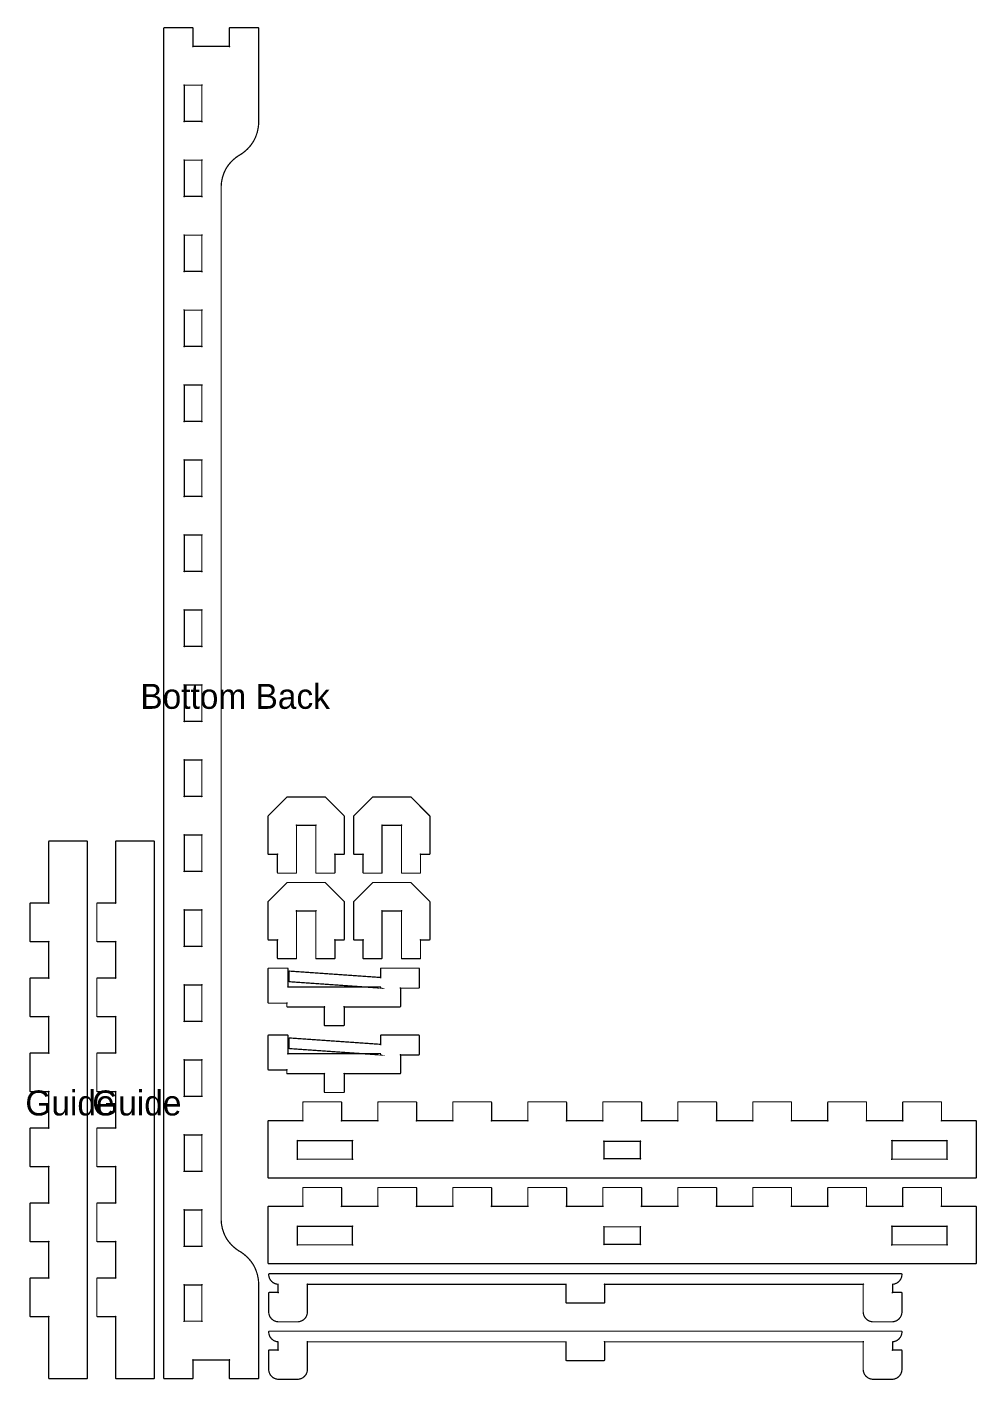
# Model space of a CAD drawing. Extents: x 10 to 778, y 10 to 238.
# Drawn here: x 626.5 to 778.5, y 21.5 to 238 of the extents above; entities that cross this region are included whole.
import ezdxf

# ---------------------------------------------------------------- set-up
doc = ezdxf.new("R2010")
doc.units = 0
doc.layers.get('0').update_dxf_attribs({"linetype": 'CONTINUOUS'})

msp = doc.modelspace()

# ---------------------------------------------------------------- linework, layer by layer
at = {"color": 0, "const_width": 0.2}
for points in [[(648.444, 21.7), (652.946, 21.7), (652.96, 21.7), (653.016, 21.7303), (653.045, 21.784), (653.045, 21.8006), (653.045, 24.6999), (653.045, 24.711), (653.03, 24.7427), (653.006, 24.7385), (653.002, 24.7151), (653.034, 24.6999), (653.045, 24.6999), (658.844, 24.6999), (658.855, 24.6999), (658.887, 24.7151), (658.883, 24.7385), (658.858, 24.7427), (658.844, 24.711), (658.844, 24.6999), (658.844, 21.8006), (658.844, 21.784), (658.872, 21.7303), (658.925, 21.7), (658.947, 21.7), (663.444, 21.7), (663.462, 21.7), (663.515, 21.7303), (663.543, 21.784), (663.543, 21.8006), (663.543, 24.8006), (663.543, 36.8004), (663.543, 37.0004), (663.49, 37.5984), (663.335, 38.3798), (663.081, 39.1336), (662.827, 39.678), (662.728, 39.8501), (662.626, 40.0237), (662.284, 40.5158), (661.758, 41.1138), (661.158, 41.6387), (660.668, 41.9834), (660.495, 42.0825), (660.326, 42.1792), (659.853, 42.5125), (659.271, 43.0209), (658.763, 43.5998), (658.428, 44.0754), (658.333, 44.2419), (658.237, 44.4101), (657.994, 44.9365), (657.744, 45.6653), (657.595, 46.422), (657.546, 47.0006), (657.546, 47.1921), (657.546, 212.408), (657.546, 212.601), (657.595, 213.18), (657.744, 213.935), (657.994, 214.665), (658.237, 215.192), (658.333, 215.358), (658.432, 215.526), (658.763, 216.002), (659.271, 216.581), (659.853, 217.088), (660.326, 217.422), (660.495, 217.516), (660.668, 217.617), (661.158, 217.962), (661.758, 218.487), (662.284, 219.086), (662.626, 219.578), (662.728, 219.75), (662.827, 219.924), (663.081, 220.468), (663.335, 221.222), (663.49, 222.003), (663.543, 222.601), (663.543, 222.8), (663.543, 234.8), (663.543, 237.8), (663.543, 237.818), (663.515, 237.871), (663.462, 237.9), (663.444, 237.9), (658.947, 237.9), (658.925, 237.9), (658.872, 237.871), (658.844, 237.818), (658.844, 237.8), (658.844, 234.9), (658.844, 234.891), (658.858, 234.859), (658.883, 234.863), (658.887, 234.887), (658.855, 234.9), (658.844, 234.9), (653.045, 234.9), (653.034, 234.9), (653.002, 234.887), (653.006, 234.863), (653.03, 234.859), (653.045, 234.891), (653.045, 234.9), (653.045, 237.8), (653.045, 237.818), (653.016, 237.871), (652.96, 237.9), (652.946, 237.9), (648.444, 237.9), (648.427, 237.9), (648.374, 237.871), (648.346, 237.818), (648.346, 237.8), (648.346, 234.8), (648.346, 24.8006), (648.346, 21.8006), (648.346, 21.784), (648.374, 21.7303), (648.427, 21.7), (648.444, 21.7)], [(666.644, 102.6), (669.495, 102.6), (669.512, 102.6), (669.565, 102.629), (669.593, 102.683), (669.593, 102.7), (669.593, 110.25), (669.593, 110.261), (669.579, 110.293), (669.558, 110.289), (669.551, 110.265), (669.583, 110.25), (669.593, 110.25), (672.694, 110.25), (672.705, 110.25), (672.737, 110.265), (672.733, 110.289), (672.708, 110.293), (672.694, 110.261), (672.694, 110.25), (672.694, 102.7), (672.694, 102.683), (672.723, 102.629), (672.775, 102.6), (672.793, 102.6), (675.644, 102.6), (675.661, 102.6), (675.714, 102.629), (675.746, 102.683), (675.746, 102.7), (675.746, 105.6), (675.746, 105.611), (675.728, 105.643), (675.707, 105.638), (675.704, 105.616), (675.732, 105.6), (675.746, 105.6), (677.143, 105.6), (677.16, 105.6), (677.213, 105.629), (677.245, 105.683), (677.245, 105.7), (677.245, 111.7), (677.245, 111.718), (677.22, 111.766), (677.213, 111.77), (674.215, 114.771), (674.208, 114.777), (674.158, 114.8), (674.144, 114.8), (668.143, 114.8), (668.126, 114.8), (668.08, 114.777), (668.073, 114.771), (665.074, 111.77), (665.067, 111.766), (665.043, 111.716), (665.043, 111.7), (665.043, 105.7), (665.043, 105.683), (665.074, 105.629), (665.127, 105.6), (665.145, 105.6), (666.545, 105.6), (666.556, 105.6), (666.588, 105.616), (666.581, 105.638), (666.559, 105.643), (666.545, 105.611), (666.545, 105.6), (666.545, 102.7), (666.545, 102.683), (666.574, 102.629), (666.627, 102.6), (666.644, 102.6)], [(680.346, 102.6), (683.193, 102.6), (683.211, 102.6), (683.264, 102.629), (683.295, 102.683), (683.295, 102.7), (683.295, 110.25), (683.295, 110.261), (683.281, 110.293), (683.256, 110.289), (683.253, 110.265), (683.285, 110.25), (683.295, 110.25), (686.393, 110.25), (686.403, 110.25), (686.435, 110.265), (686.431, 110.289), (686.407, 110.293), (686.393, 110.261), (686.393, 110.25), (686.393, 102.7), (686.393, 102.683), (686.424, 102.629), (686.477, 102.6), (686.495, 102.6), (689.345, 102.6), (689.36, 102.6), (689.416, 102.629), (689.444, 102.683), (689.444, 102.7), (689.444, 105.6), (689.444, 105.611), (689.43, 105.643), (689.405, 105.638), (689.402, 105.616), (689.434, 105.6), (689.444, 105.6), (690.845, 105.6), (690.862, 105.6), (690.915, 105.629), (690.943, 105.683), (690.943, 105.7), (690.943, 111.7), (690.943, 111.718), (690.919, 111.766), (690.915, 111.77), (687.917, 114.771), (687.91, 114.777), (687.86, 114.8), (687.846, 114.8), (681.845, 114.8), (681.824, 114.8), (681.778, 114.777), (681.775, 114.771), (678.773, 111.77), (678.769, 111.766), (678.744, 111.716), (678.744, 111.7), (678.744, 105.7), (678.744, 105.683), (678.773, 105.629), (678.826, 105.6), (678.843, 105.6), (680.244, 105.6), (680.254, 105.6), (680.286, 105.616), (680.283, 105.638), (680.258, 105.643), (680.244, 105.611), (680.244, 105.6), (680.244, 102.7), (680.244, 102.683), (680.275, 102.629), (680.325, 102.6), (680.346, 102.6)], [(630.043, 21.7), (636.044, 21.7), (636.062, 21.7), (636.115, 21.7303), (636.143, 21.784), (636.143, 21.8006), (636.143, 24.8006), (636.143, 104.65), (636.143, 107.649), (636.143, 107.667), (636.115, 107.721), (636.062, 107.75), (636.044, 107.75), (630.043, 107.75), (630.026, 107.75), (629.973, 107.721), (629.945, 107.667), (629.945, 107.649), (629.945, 104.65), (629.945, 97.8256), (629.945, 97.8158), (629.959, 97.7844), (629.98, 97.7882), (629.987, 97.8119), (629.955, 97.8256), (629.945, 97.8256), (627.045, 97.8256), (627.027, 97.8256), (626.974, 97.7967), (626.943, 97.7427), (626.943, 97.7251), (626.943, 91.725), (626.943, 91.7085), (626.974, 91.6548), (627.027, 91.6245), (627.045, 91.6245), (629.945, 91.6245), (629.955, 91.6245), (629.987, 91.6397), (629.98, 91.663), (629.959, 91.6672), (629.945, 91.6354), (629.945, 91.6245), (629.945, 85.8241), (629.945, 85.8146), (629.959, 85.7829), (629.98, 85.7871), (629.987, 85.8104), (629.955, 85.8241), (629.945, 85.8241), (627.045, 85.8241), (627.027, 85.8241), (626.974, 85.7952), (626.943, 85.743), (626.943, 85.725), (626.943, 79.725), (626.943, 79.7084), (626.974, 79.6548), (627.027, 79.6244), (627.045, 79.6244), (629.945, 79.6244), (629.955, 79.6244), (629.987, 79.6396), (629.98, 79.6629), (629.959, 79.6671), (629.945, 79.6354), (629.945, 79.6244), (629.945, 73.8258), (629.945, 73.8159), (629.959, 73.7842), (629.98, 73.7884), (629.987, 73.8117), (629.955, 73.8258), (629.945, 73.8258), (627.045, 73.8258), (627.027, 73.8258), (626.974, 73.7969), (626.943, 73.7429), (626.943, 73.7249), (626.943, 67.7252), (626.943, 67.7086), (626.974, 67.6547), (627.027, 67.6243), (627.045, 67.6243), (629.945, 67.6243), (629.955, 67.6243), (629.987, 67.6395), (629.98, 67.6631), (629.959, 67.6674), (629.945, 67.6356), (629.945, 67.6243), (629.945, 61.8257), (629.945, 61.8162), (629.959, 61.7844), (629.98, 61.7883), (629.987, 61.812), (629.955, 61.8257), (629.945, 61.8257), (627.045, 61.8257), (627.027, 61.8257), (626.974, 61.7968), (626.943, 61.7432), (626.943, 61.7252), (626.943, 55.7251), (626.943, 55.7086), (626.974, 55.6549), (627.027, 55.6246), (627.045, 55.6246), (629.945, 55.6246), (629.955, 55.6246), (629.987, 55.6398), (629.98, 55.663), (629.959, 55.6673), (629.945, 55.6355), (629.945, 55.6246), (629.945, 49.8242), (629.945, 49.8147), (629.959, 49.7829), (629.98, 49.7872), (629.987, 49.8105), (629.955, 49.8242), (629.945, 49.8242), (627.045, 49.8242), (627.027, 49.8242), (626.974, 49.7953), (626.943, 49.7431), (626.943, 49.7251), (626.943, 43.725), (626.943, 43.7085), (626.974, 43.6548), (627.027, 43.6245), (627.045, 43.6245), (629.945, 43.6245), (629.955, 43.6245), (629.987, 43.6397), (629.98, 43.6633), (629.959, 43.6672), (629.945, 43.6354), (629.945, 43.6245), (629.945, 37.8245), (629.945, 37.8146), (629.959, 37.7832), (629.98, 37.7871), (629.987, 37.8107), (629.955, 37.8245), (629.945, 37.8245), (627.045, 37.8245), (627.027, 37.8245), (626.974, 37.7956), (626.943, 37.743), (626.943, 37.7254), (626.943, 31.7252), (626.943, 31.7087), (626.974, 31.6549), (627.027, 31.6246), (627.045, 31.6246), (629.945, 31.6246), (629.955, 31.6246), (629.987, 31.6398), (629.98, 31.6632), (629.959, 31.6673), (629.945, 31.6356), (629.945, 31.6246), (629.945, 24.8006), (629.945, 21.8006), (629.945, 21.784), (629.973, 21.7303), (630.026, 21.7), (630.043, 21.7)], [(640.743, 21.7), (646.744, 21.7), (646.762, 21.7), (646.815, 21.7303), (646.843, 21.784), (646.843, 21.8006), (646.843, 24.8006), (646.843, 104.65), (646.843, 107.649), (646.843, 107.667), (646.815, 107.721), (646.762, 107.75), (646.744, 107.75), (640.743, 107.75), (640.726, 107.75), (640.673, 107.721), (640.644, 107.667), (640.644, 107.649), (640.644, 104.65), (640.644, 97.8256), (640.644, 97.8158), (640.659, 97.7844), (640.683, 97.7882), (640.687, 97.8119), (640.655, 97.8256), (640.644, 97.8256), (637.745, 97.8256), (637.727, 97.8256), (637.674, 97.7967), (637.646, 97.7427), (637.646, 97.7251), (637.646, 91.725), (637.646, 91.7085), (637.674, 91.6548), (637.727, 91.6245), (637.745, 91.6245), (640.644, 91.6245), (640.655, 91.6245), (640.687, 91.6397), (640.683, 91.663), (640.659, 91.6672), (640.644, 91.6354), (640.644, 91.6245), (640.644, 85.8241), (640.644, 85.8146), (640.659, 85.7829), (640.683, 85.7871), (640.687, 85.8104), (640.655, 85.8241), (640.644, 85.8241), (637.745, 85.8241), (637.727, 85.8241), (637.674, 85.7952), (637.646, 85.743), (637.646, 85.725), (637.646, 79.725), (637.646, 79.7084), (637.674, 79.6548), (637.727, 79.6244), (637.745, 79.6244), (640.644, 79.6244), (640.655, 79.6244), (640.687, 79.6396), (640.683, 79.6629), (640.659, 79.6671), (640.644, 79.6354), (640.644, 79.6244), (640.644, 73.8258), (640.644, 73.8159), (640.659, 73.7842), (640.683, 73.7884), (640.687, 73.8117), (640.655, 73.8258), (640.644, 73.8258), (637.745, 73.8258), (637.727, 73.8258), (637.674, 73.7969), (637.646, 73.7429), (637.646, 73.7249), (637.646, 67.7252), (637.646, 67.7086), (637.674, 67.6547), (637.727, 67.6243), (637.745, 67.6243), (640.644, 67.6243), (640.655, 67.6243), (640.687, 67.6395), (640.683, 67.6631), (640.659, 67.6674), (640.644, 67.6356), (640.644, 67.6243), (640.644, 61.8257), (640.644, 61.8162), (640.659, 61.7844), (640.683, 61.7883), (640.687, 61.812), (640.655, 61.8257), (640.644, 61.8257), (637.745, 61.8257), (637.727, 61.8257), (637.674, 61.7968), (637.646, 61.7432), (637.646, 61.7252), (637.646, 55.7251), (637.646, 55.7086), (637.674, 55.6549), (637.727, 55.6246), (637.745, 55.6246), (640.644, 55.6246), (640.655, 55.6246), (640.687, 55.6398), (640.683, 55.663), (640.659, 55.6673), (640.644, 55.6355), (640.644, 55.6246), (640.644, 49.8242), (640.644, 49.8147), (640.659, 49.7829), (640.683, 49.7872), (640.687, 49.8105), (640.655, 49.8242), (640.644, 49.8242), (637.745, 49.8242), (637.727, 49.8242), (637.674, 49.7953), (637.646, 49.7431), (637.646, 49.7251), (637.646, 43.725), (637.646, 43.7085), (637.674, 43.6548), (637.727, 43.6245), (637.745, 43.6245), (640.644, 43.6245), (640.655, 43.6245), (640.687, 43.6397), (640.683, 43.6633), (640.659, 43.6672), (640.644, 43.6354), (640.644, 43.6245), (640.644, 37.8245), (640.644, 37.8146), (640.659, 37.7832), (640.683, 37.7871), (640.687, 37.8107), (640.655, 37.8245), (640.644, 37.8245), (637.745, 37.8245), (637.727, 37.8245), (637.674, 37.7956), (637.646, 37.743), (637.646, 37.7254), (637.646, 31.7252), (637.646, 31.7087), (637.674, 31.6549), (637.727, 31.6246), (637.745, 31.6246), (640.644, 31.6246), (640.655, 31.6246), (640.687, 31.6398), (640.683, 31.6632), (640.659, 31.6673), (640.644, 31.6356), (640.644, 31.6246), (640.644, 24.8006), (640.644, 21.8006), (640.644, 21.784), (640.673, 21.7303), (640.726, 21.7), (640.743, 21.7)], [(666.644, 88.9), (669.495, 88.9), (669.512, 88.9), (669.565, 88.9303), (669.593, 88.9825), (669.593, 88.9991), (669.593, 96.5496), (669.593, 96.5606), (669.579, 96.5923), (669.558, 96.5881), (669.551, 96.5648), (669.583, 96.5496), (669.593, 96.5496), (672.694, 96.5496), (672.705, 96.5496), (672.737, 96.5648), (672.733, 96.5881), (672.708, 96.5923), (672.694, 96.5606), (672.694, 96.5496), (672.694, 88.9991), (672.694, 88.9825), (672.723, 88.9303), (672.775, 88.9), (672.793, 88.9), (675.644, 88.9), (675.661, 88.9), (675.714, 88.9303), (675.746, 88.9825), (675.746, 88.9991), (675.746, 91.9), (675.746, 91.911), (675.728, 91.9427), (675.707, 91.9371), (675.704, 91.9152), (675.732, 91.9), (675.746, 91.9), (677.143, 91.9), (677.16, 91.9), (677.213, 91.9304), (677.245, 91.9826), (677.245, 91.9992), (677.245, 98.0006), (677.245, 98.0186), (677.22, 98.0666), (677.213, 98.0708), (674.215, 101.071), (674.208, 101.076), (674.158, 101.1), (674.144, 101.1), (668.143, 101.1), (668.126, 101.1), (668.08, 101.076), (668.073, 101.071), (665.074, 98.0708), (665.067, 98.0666), (665.043, 98.0172), (665.043, 98.0006), (665.043, 91.9992), (665.043, 91.9826), (665.074, 91.9304), (665.127, 91.9), (665.145, 91.9), (666.545, 91.9), (666.556, 91.9), (666.588, 91.9152), (666.581, 91.9371), (666.559, 91.9427), (666.545, 91.911), (666.545, 91.9), (666.545, 88.9991), (666.545, 88.9825), (666.574, 88.9303), (666.627, 88.9), (666.644, 88.9)], [(680.346, 88.9), (683.193, 88.9), (683.211, 88.9), (683.264, 88.9303), (683.295, 88.9825), (683.295, 88.9991), (683.295, 96.5496), (683.295, 96.5606), (683.281, 96.5923), (683.256, 96.5881), (683.253, 96.5648), (683.285, 96.5496), (683.295, 96.5496), (686.393, 96.5496), (686.403, 96.5496), (686.435, 96.5648), (686.431, 96.5881), (686.407, 96.5923), (686.393, 96.5606), (686.393, 96.5496), (686.393, 88.9991), (686.393, 88.9825), (686.424, 88.9303), (686.477, 88.9), (686.495, 88.9), (689.345, 88.9), (689.36, 88.9), (689.416, 88.9303), (689.444, 88.9825), (689.444, 88.9991), (689.444, 91.9), (689.444, 91.911), (689.43, 91.9427), (689.405, 91.9371), (689.402, 91.9152), (689.434, 91.9), (689.444, 91.9), (690.845, 91.9), (690.862, 91.9), (690.915, 91.9304), (690.943, 91.9826), (690.943, 91.9992), (690.943, 98.0006), (690.943, 98.0186), (690.919, 98.0666), (690.915, 98.0708), (687.917, 101.071), (687.91, 101.076), (687.86, 101.1), (687.846, 101.1), (681.845, 101.1), (681.824, 101.1), (681.778, 101.076), (681.775, 101.071), (678.773, 98.0708), (678.769, 98.0666), (678.744, 98.0172), (678.744, 98.0006), (678.744, 91.9992), (678.744, 91.9826), (678.773, 91.9304), (678.826, 91.9), (678.843, 91.9), (680.244, 91.9), (680.254, 91.9), (680.286, 91.9152), (680.283, 91.9371), (680.258, 91.9427), (680.244, 91.911), (680.244, 91.9), (680.244, 88.9991), (680.244, 88.9825), (680.275, 88.9303), (680.325, 88.9), (680.346, 88.9)], [(665.145, 81.8003), (668.045, 81.8003), (668.055, 81.8003), (668.087, 81.8155), (668.08, 81.8374), (668.059, 81.843), (668.045, 81.8113), (668.045, 81.8003), (668.045, 81.3001), (668.045, 81.2835), (668.073, 81.2299), (668.126, 81.1996), (668.143, 81.1996), (674.045, 81.1996), (674.052, 81.1996), (674.084, 81.2147), (674.081, 81.238), (674.056, 81.2423), (674.045, 81.2105), (674.045, 81.1996), (674.045, 78.3001), (674.045, 78.2835), (674.074, 78.2299), (674.127, 78.1995), (674.144, 78.1995), (677.143, 78.1995), (677.16, 78.1995), (677.213, 78.2299), (677.245, 78.2835), (677.245, 78.3001), (677.245, 81.1996), (677.245, 81.2105), (677.231, 81.2423), (677.206, 81.238), (677.203, 81.2147), (677.235, 81.1996), (677.245, 81.1996), (686.146, 81.1996), (686.16, 81.1996), (686.216, 81.2299), (686.245, 81.2835), (686.245, 81.3001), (686.245, 84.1996), (686.245, 84.2105), (686.23, 84.2423), (686.206, 84.238), (686.202, 84.2148), (686.234, 84.1996), (686.245, 84.1996), (689.144, 84.1996), (689.162, 84.1996), (689.215, 84.2299), (689.247, 84.2836), (689.247, 84.3001), (689.247, 87.3002), (689.247, 87.3181), (689.215, 87.3704), (689.162, 87.3993), (689.144, 87.3993), (683.144, 87.3993), (683.126, 87.3993), (683.073, 87.3704), (683.045, 87.3181), (683.045, 87.3002), (683.045, 85.907), (683.045, 85.8957), (683.059, 85.8615), (683.084, 85.8654), (683.087, 85.8905), (683.055, 85.907), (683.045, 85.907), (668.489, 86.9251), (668.472, 86.9266), (668.412, 86.899), (668.38, 86.844), (668.38, 86.8246), (668.38, 85.3253), (668.38, 85.3087), (668.408, 85.2579), (668.461, 85.2276), (668.475, 85.2262), (683.137, 84.201), (683.133, 84.2024), (683.084, 84.22), (683.08, 84.2229), (683.077, 84.2271), (683.048, 84.2684), (683.048, 84.2726), (683.048, 84.2779), (683.048, 84.3291), (683.048, 84.3333), (683.052, 84.3386), (683.084, 84.3788), (683.087, 84.3813), (683.091, 84.3855), (683.129, 84.3993), (683.144, 84.3993), (668.242, 84.3993), (668.232, 84.3993), (668.2, 84.3855), (668.207, 84.3622), (668.228, 84.358), (668.242, 84.3897), (668.242, 84.3993), (668.242, 87.3002), (668.242, 87.3181), (668.214, 87.3704), (668.161, 87.3993), (668.143, 87.3993), (665.145, 87.3993), (665.127, 87.3993), (665.074, 87.3704), (665.043, 87.3181), (665.043, 87.3002), (665.043, 81.8995), (665.043, 81.8829), (665.074, 81.8293), (665.127, 81.8003), (665.145, 81.8003)], [(665.145, 71.0999), (668.045, 71.0999), (668.055, 71.0999), (668.087, 71.1151), (668.08, 71.1383), (668.059, 71.1426), (668.045, 71.1108), (668.045, 71.0999), (668.045, 70.5997), (668.045, 70.5831), (668.073, 70.5294), (668.126, 70.5005), (668.143, 70.5005), (674.045, 70.5005), (674.052, 70.5005), (674.084, 70.5157), (674.081, 70.5376), (674.056, 70.5432), (674.045, 70.5115), (674.045, 70.5005), (674.045, 67.5996), (674.045, 67.5831), (674.074, 67.5294), (674.127, 67.5005), (674.144, 67.5005), (677.143, 67.5005), (677.16, 67.5005), (677.213, 67.5294), (677.245, 67.5831), (677.245, 67.5996), (677.245, 70.5005), (677.245, 70.5115), (677.231, 70.5432), (677.206, 70.5376), (677.203, 70.5157), (677.235, 70.5005), (677.245, 70.5005), (686.146, 70.5005), (686.16, 70.5005), (686.216, 70.5294), (686.245, 70.5831), (686.245, 70.5997), (686.245, 73.5005), (686.245, 73.5115), (686.23, 73.5432), (686.206, 73.5376), (686.202, 73.5157), (686.234, 73.5005), (686.245, 73.5005), (689.144, 73.5005), (689.162, 73.5005), (689.215, 73.5295), (689.247, 73.5831), (689.247, 73.5997), (689.247, 76.5997), (689.247, 76.6177), (689.215, 76.6713), (689.162, 76.7002), (689.144, 76.7002), (683.144, 76.7002), (683.126, 76.7002), (683.073, 76.6713), (683.045, 76.6177), (683.045, 76.5997), (683.045, 75.208), (683.045, 75.1967), (683.059, 75.1625), (683.084, 75.1649), (683.087, 75.19), (683.055, 75.208), (683.045, 75.208), (668.489, 76.2247), (668.472, 76.2261), (668.412, 76.1986), (668.38, 76.145), (668.38, 76.1256), (668.38, 74.6248), (668.38, 74.6083), (668.408, 74.5575), (668.461, 74.5271), (668.475, 74.5257), (683.137, 73.5005), (683.133, 73.502), (683.084, 73.5196), (683.08, 73.5224), (683.077, 73.5266), (683.048, 73.5693), (683.048, 73.5736), (683.048, 73.5789), (683.048, 73.63), (683.048, 73.6342), (683.052, 73.6395), (683.084, 73.6794), (683.087, 73.6822), (683.091, 73.685), (683.129, 73.7002), (683.144, 73.7002), (668.242, 73.7002), (668.232, 73.7002), (668.2, 73.6865), (668.207, 73.6632), (668.228, 73.6589), (668.242, 73.6907), (668.242, 73.7002), (668.242, 76.5997), (668.242, 76.6177), (668.214, 76.6713), (668.161, 76.7002), (668.143, 76.7002), (665.145, 76.7002), (665.127, 76.7002), (665.074, 76.6713), (665.043, 76.6177), (665.043, 76.5997), (665.043, 71.2004), (665.043, 71.1839), (665.074, 71.1302), (665.127, 71.0999), (665.145, 71.0999)], [(665.145, 53.8), (778.281, 53.8), (778.298, 53.8), (778.351, 53.8304), (778.383, 53.8826), (778.383, 53.8992), (778.383, 62.9006), (778.383, 62.9186), (778.351, 62.9708), (778.298, 62.9998), (778.281, 62.9998), (772.813, 62.9998), (772.802, 62.9998), (772.77, 62.986), (772.774, 62.9627), (772.799, 62.9585), (772.813, 62.9902), (772.813, 62.9998), (772.813, 65.9007), (772.813, 65.9183), (772.784, 65.9709), (772.728, 65.9998), (772.714, 65.9998), (766.713, 65.9998), (766.695, 65.9998), (766.643, 65.9709), (766.611, 65.9183), (766.611, 65.9007), (766.611, 62.9998), (766.611, 62.9902), (766.625, 62.9585), (766.65, 62.9627), (766.653, 62.986), (766.621, 62.9998), (766.611, 62.9998), (760.815, 62.9998), (760.804, 62.9998), (760.772, 62.986), (760.776, 62.9627), (760.797, 62.9585), (760.815, 62.9902), (760.815, 62.9998), (760.815, 65.9007), (760.815, 65.9183), (760.783, 65.9709), (760.73, 65.9998), (760.712, 65.9998), (754.712, 65.9998), (754.694, 65.9998), (754.641, 65.9709), (754.613, 65.9183), (754.613, 65.9007), (754.613, 62.9998), (754.613, 62.9902), (754.627, 62.9585), (754.648, 62.9627), (754.655, 62.986), (754.623, 62.9998), (754.613, 62.9998), (748.813, 62.9998), (748.803, 62.9998), (748.771, 62.986), (748.774, 62.9627), (748.796, 62.9585), (748.813, 62.9902), (748.813, 62.9998), (748.813, 65.9007), (748.813, 65.9183), (748.785, 65.9709), (748.728, 65.9998), (748.714, 65.9998), (742.714, 65.9998), (742.696, 65.9998), (742.643, 65.9709), (742.615, 65.9183), (742.615, 65.9007), (742.615, 62.9998), (742.615, 62.9902), (742.629, 62.9585), (742.65, 62.9627), (742.654, 62.986), (742.622, 62.9998), (742.615, 62.9998), (736.815, 62.9998), (736.801, 62.9998), (736.769, 62.986), (736.776, 62.9627), (736.798, 62.9585), (736.815, 62.9902), (736.815, 62.9998), (736.815, 65.9007), (736.815, 65.9183), (736.783, 65.9709), (736.731, 65.9998), (736.713, 65.9998), (730.712, 65.9998), (730.695, 65.9998), (730.642, 65.9709), (730.613, 65.9183), (730.613, 65.9007), (730.613, 62.9998), (730.613, 62.9902), (730.627, 62.9585), (730.649, 62.9627), (730.652, 62.986), (730.62, 62.9998), (730.613, 62.9998), (724.814, 62.9998), (724.803, 62.9998), (724.771, 62.986), (724.775, 62.9627), (724.8, 62.9585), (724.814, 62.9902), (724.814, 62.9998), (724.814, 65.9007), (724.814, 65.9183), (724.782, 65.9709), (724.729, 65.9998), (724.711, 65.9998), (718.714, 65.9998), (718.697, 65.9998), (718.64, 65.9709), (718.612, 65.9183), (718.612, 65.9007), (718.612, 62.9998), (718.612, 62.9902), (718.626, 62.9585), (718.651, 62.9627), (718.654, 62.986), (718.622, 62.9998), (718.612, 62.9998), (712.812, 62.9998), (712.802, 62.9998), (712.77, 62.986), (712.773, 62.9627), (712.798, 62.9585), (712.812, 62.9902), (712.812, 62.9998), (712.812, 65.9007), (712.812, 65.9183), (712.784, 65.9709), (712.731, 65.9998), (712.713, 65.9998), (706.713, 65.9998), (706.695, 65.9998), (706.642, 65.9709), (706.614, 65.9183), (706.614, 65.9007), (706.614, 62.9998), (706.614, 62.9902), (706.628, 62.9585), (706.649, 62.9627), (706.653, 62.986), (706.621, 62.9998), (706.614, 62.9998), (700.811, 62.9998), (700.8, 62.9998), (700.768, 62.986), (700.775, 62.9627), (700.797, 62.9585), (700.811, 62.9902), (700.811, 62.9998), (700.811, 65.9007), (700.811, 65.9183), (700.782, 65.9709), (700.73, 65.9998), (700.712, 65.9998), (694.715, 65.9998), (694.694, 65.9998), (694.641, 65.9709), (694.612, 65.9183), (694.612, 65.9007), (694.612, 62.9998), (694.612, 62.9902), (694.627, 62.9585), (694.651, 62.9627), (694.655, 62.986), (694.623, 62.9998), (694.612, 62.9998), (688.813, 62.9998), (688.802, 62.9998), (688.77, 62.986), (688.774, 62.9627), (688.799, 62.9585), (688.813, 62.9902), (688.813, 62.9998), (688.813, 65.9007), (688.813, 65.9183), (688.784, 65.9709), (688.728, 65.9998), (688.714, 65.9998), (682.713, 65.9998), (682.696, 65.9998), (682.643, 65.9709), (682.611, 65.9183), (682.611, 65.9007), (682.611, 62.9998), (682.611, 62.9902), (682.625, 62.9585), (682.65, 62.9627), (682.653, 62.986), (682.621, 62.9998), (682.611, 62.9998), (676.811, 62.9998), (676.801, 62.9998), (676.769, 62.986), (676.776, 62.9627), (676.797, 62.9585), (676.811, 62.9902), (676.811, 62.9998), (676.811, 65.9007), (676.811, 65.9183), (676.783, 65.9709), (676.73, 65.9998), (676.712, 65.9998), (670.712, 65.9998), (670.694, 65.9998), (670.641, 65.9709), (670.613, 65.9183), (670.613, 65.9007), (670.613, 62.9998), (670.613, 62.9902), (670.627, 62.9585), (670.648, 62.9627), (670.655, 62.986), (670.623, 62.9998), (670.613, 62.9998), (665.145, 62.9998), (665.127, 62.9998), (665.074, 62.9708), (665.043, 62.9186), (665.043, 62.9006), (665.043, 53.8992), (665.043, 53.8826), (665.074, 53.8304), (665.127, 53.8), (665.145, 53.8)], [(665.145, 40.0995), (778.281, 40.0995), (778.298, 40.0995), (778.351, 40.1299), (778.383, 40.1835), (778.383, 40.2001), (778.383, 49.2002), (778.383, 49.2181), (778.351, 49.2704), (778.298, 49.2993), (778.281, 49.2993), (772.813, 49.2993), (772.802, 49.2993), (772.77, 49.2855), (772.774, 49.2622), (772.799, 49.258), (772.813, 49.2898), (772.813, 49.2993), (772.813, 52.2002), (772.813, 52.2182), (772.784, 52.2718), (772.728, 52.3007), (772.714, 52.3007), (766.713, 52.3007), (766.695, 52.3007), (766.643, 52.2718), (766.611, 52.2182), (766.611, 52.2002), (766.611, 49.2993), (766.611, 49.2898), (766.625, 49.258), (766.65, 49.2622), (766.653, 49.2855), (766.621, 49.2993), (766.611, 49.2993), (760.815, 49.2993), (760.804, 49.2993), (760.772, 49.2855), (760.776, 49.2622), (760.797, 49.258), (760.815, 49.2898), (760.815, 49.2993), (760.815, 52.2002), (760.815, 52.2182), (760.783, 52.2718), (760.73, 52.3007), (760.712, 52.3007), (754.712, 52.3007), (754.694, 52.3007), (754.641, 52.2718), (754.613, 52.2182), (754.613, 52.2002), (754.613, 49.2993), (754.613, 49.2898), (754.627, 49.258), (754.648, 49.2622), (754.655, 49.2855), (754.623, 49.2993), (754.613, 49.2993), (748.813, 49.2993), (748.803, 49.2993), (748.771, 49.2855), (748.774, 49.2622), (748.796, 49.258), (748.813, 49.2898), (748.813, 49.2993), (748.813, 52.2002), (748.813, 52.2182), (748.785, 52.2718), (748.728, 52.3007), (748.714, 52.3007), (742.714, 52.3007), (742.696, 52.3007), (742.643, 52.2718), (742.615, 52.2182), (742.615, 52.2002), (742.615, 49.2993), (742.615, 49.2898), (742.629, 49.258), (742.65, 49.2622), (742.654, 49.2855), (742.622, 49.2993), (742.615, 49.2993), (736.815, 49.2993), (736.801, 49.2993), (736.769, 49.2855), (736.776, 49.2622), (736.798, 49.258), (736.815, 49.2898), (736.815, 49.2993), (736.815, 52.2002), (736.815, 52.2182), (736.783, 52.2718), (736.731, 52.3007), (736.713, 52.3007), (730.712, 52.3007), (730.695, 52.3007), (730.642, 52.2718), (730.613, 52.2182), (730.613, 52.2002), (730.613, 49.2993), (730.613, 49.2898), (730.627, 49.258), (730.649, 49.2622), (730.652, 49.2855), (730.62, 49.2993), (730.613, 49.2993), (724.814, 49.2993), (724.803, 49.2993), (724.771, 49.2855), (724.775, 49.2622), (724.8, 49.258), (724.814, 49.2898), (724.814, 49.2993), (724.814, 52.2002), (724.814, 52.2182), (724.782, 52.2718), (724.729, 52.3007), (724.711, 52.3007), (718.714, 52.3007), (718.697, 52.3007), (718.64, 52.2718), (718.612, 52.2182), (718.612, 52.2002), (718.612, 49.2993), (718.612, 49.2898), (718.626, 49.258), (718.651, 49.2622), (718.654, 49.2855), (718.622, 49.2993), (718.612, 49.2993), (712.812, 49.2993), (712.802, 49.2993), (712.77, 49.2855), (712.773, 49.2622), (712.798, 49.258), (712.812, 49.2898), (712.812, 49.2993), (712.812, 52.2002), (712.812, 52.2182), (712.784, 52.2718), (712.731, 52.3007), (712.713, 52.3007), (706.713, 52.3007), (706.695, 52.3007), (706.642, 52.2718), (706.614, 52.2182), (706.614, 52.2002), (706.614, 49.2993), (706.614, 49.2898), (706.628, 49.258), (706.649, 49.2622), (706.653, 49.2855), (706.621, 49.2993), (706.614, 49.2993), (700.811, 49.2993), (700.8, 49.2993), (700.768, 49.2855), (700.775, 49.2622), (700.797, 49.258), (700.811, 49.2898), (700.811, 49.2993), (700.811, 52.2002), (700.811, 52.2182), (700.782, 52.2718), (700.73, 52.3007), (700.712, 52.3007), (694.715, 52.3007), (694.694, 52.3007), (694.641, 52.2718), (694.612, 52.2182), (694.612, 52.2002), (694.612, 49.2993), (694.612, 49.2898), (694.627, 49.258), (694.651, 49.2622), (694.655, 49.2855), (694.623, 49.2993), (694.612, 49.2993), (688.813, 49.2993), (688.802, 49.2993), (688.77, 49.2855), (688.774, 49.2622), (688.799, 49.258), (688.813, 49.2898), (688.813, 49.2993), (688.813, 52.2002), (688.813, 52.2182), (688.784, 52.2718), (688.728, 52.3007), (688.714, 52.3007), (682.713, 52.3007), (682.696, 52.3007), (682.643, 52.2718), (682.611, 52.2182), (682.611, 52.2002), (682.611, 49.2993), (682.611, 49.2898), (682.625, 49.258), (682.65, 49.2622), (682.653, 49.2855), (682.621, 49.2993), (682.611, 49.2993), (676.811, 49.2993), (676.801, 49.2993), (676.769, 49.2855), (676.776, 49.2622), (676.797, 49.258), (676.811, 49.2898), (676.811, 49.2993), (676.811, 52.2002), (676.811, 52.2182), (676.783, 52.2718), (676.73, 52.3007), (676.712, 52.3007), (670.712, 52.3007), (670.694, 52.3007), (670.641, 52.2718), (670.613, 52.2182), (670.613, 52.2002), (670.613, 49.2993), (670.613, 49.2898), (670.627, 49.258), (670.648, 49.2622), (670.655, 49.2855), (670.623, 49.2993), (670.613, 49.2993), (665.145, 49.2993), (665.127, 49.2993), (665.074, 49.2704), (665.043, 49.2181), (665.043, 49.2002), (665.043, 40.2001), (665.043, 40.1835), (665.074, 40.1299), (665.127, 40.0995), (665.145, 40.0995)]]:
    msp.add_lwpolyline(points, close=True, dxfattribs=at)
at = {"color": 5, "const_width": 0.2}
for points in [[(654.445, 225.8), (654.445, 222.901), (654.445, 222.891), (654.459, 222.859), (654.48, 222.863), (654.484, 222.887), (654.452, 222.901), (654.445, 222.901), (651.644, 222.901), (651.633, 222.901), (651.602, 222.887), (651.605, 222.863), (651.63, 222.859), (651.644, 222.891), (651.644, 222.901), (651.644, 228.699), (651.644, 228.71), (651.63, 228.742), (651.605, 228.738), (651.602, 228.714), (651.633, 228.699), (651.644, 228.699), (654.445, 228.699), (654.452, 228.699), (654.484, 228.714), (654.48, 228.738), (654.459, 228.742), (654.445, 228.71), (654.445, 228.699), (654.445, 225.8)], [(654.445, 213.8), (654.445, 210.9), (654.445, 210.891), (654.459, 210.859), (654.48, 210.863), (654.484, 210.887), (654.452, 210.9), (654.445, 210.9), (651.644, 210.9), (651.633, 210.9), (651.602, 210.887), (651.605, 210.863), (651.63, 210.859), (651.644, 210.891), (651.644, 210.9), (651.644, 216.701), (651.644, 216.712), (651.63, 216.743), (651.605, 216.738), (651.602, 216.716), (651.633, 216.701), (651.644, 216.701), (654.445, 216.701), (654.452, 216.701), (654.484, 216.716), (654.48, 216.738), (654.459, 216.743), (654.445, 216.712), (654.445, 216.701), (654.445, 213.8)], [(654.445, 201.8), (654.445, 198.901), (654.445, 198.891), (654.459, 198.859), (654.48, 198.863), (654.484, 198.887), (654.452, 198.901), (654.445, 198.901), (651.644, 198.901), (651.633, 198.901), (651.602, 198.887), (651.605, 198.863), (651.63, 198.859), (651.644, 198.891), (651.644, 198.901), (651.644, 204.701), (651.644, 204.712), (651.63, 204.743), (651.605, 204.738), (651.602, 204.716), (651.633, 204.701), (651.644, 204.701), (654.445, 204.701), (654.452, 204.701), (654.484, 204.716), (654.48, 204.738), (654.459, 204.743), (654.445, 204.712), (654.445, 204.701), (654.445, 201.8)], [(654.445, 189.8), (654.445, 186.901), (654.445, 186.891), (654.459, 186.859), (654.48, 186.863), (654.484, 186.887), (654.452, 186.901), (654.445, 186.901), (651.644, 186.901), (651.633, 186.901), (651.602, 186.887), (651.605, 186.863), (651.63, 186.859), (651.644, 186.891), (651.644, 186.901), (651.644, 192.699), (651.644, 192.711), (651.63, 192.742), (651.605, 192.738), (651.602, 192.714), (651.633, 192.699), (651.644, 192.699), (654.445, 192.699), (654.452, 192.699), (654.484, 192.714), (654.48, 192.738), (654.459, 192.742), (654.445, 192.711), (654.445, 192.699), (654.445, 189.8)], [(654.445, 177.8), (654.445, 174.901), (654.445, 174.891), (654.459, 174.859), (654.48, 174.863), (654.484, 174.887), (654.452, 174.901), (654.445, 174.901), (651.644, 174.901), (651.633, 174.901), (651.602, 174.887), (651.605, 174.863), (651.63, 174.859), (651.644, 174.891), (651.644, 174.901), (651.644, 180.699), (651.644, 180.71), (651.63, 180.742), (651.605, 180.738), (651.602, 180.715), (651.633, 180.699), (651.644, 180.699), (654.445, 180.699), (654.452, 180.699), (654.484, 180.715), (654.48, 180.738), (654.459, 180.742), (654.445, 180.71), (654.445, 180.699), (654.445, 177.8)], [(654.445, 165.8), (654.445, 162.901), (654.445, 162.891), (654.459, 162.859), (654.48, 162.863), (654.484, 162.887), (654.452, 162.901), (654.445, 162.901), (651.644, 162.901), (651.633, 162.901), (651.602, 162.887), (651.605, 162.863), (651.63, 162.859), (651.644, 162.891), (651.644, 162.901), (651.644, 168.699), (651.644, 168.71), (651.63, 168.742), (651.605, 168.738), (651.602, 168.715), (651.633, 168.699), (651.644, 168.699), (654.445, 168.699), (654.452, 168.699), (654.484, 168.715), (654.48, 168.738), (654.459, 168.742), (654.445, 168.71), (654.445, 168.699), (654.445, 165.8)], [(654.445, 153.8), (654.445, 150.899), (654.445, 150.89), (654.459, 150.858), (654.48, 150.862), (654.484, 150.886), (654.452, 150.899), (654.445, 150.899), (651.644, 150.899), (651.633, 150.899), (651.602, 150.886), (651.605, 150.862), (651.63, 150.858), (651.644, 150.89), (651.644, 150.899), (651.644, 156.7), (651.644, 156.711), (651.63, 156.742), (651.605, 156.738), (651.602, 156.714), (651.633, 156.7), (651.644, 156.7), (654.445, 156.7), (654.452, 156.7), (654.484, 156.714), (654.48, 156.738), (654.459, 156.742), (654.445, 156.711), (654.445, 156.7), (654.445, 153.8)], [(654.445, 141.8), (654.445, 138.899), (654.445, 138.89), (654.459, 138.858), (654.48, 138.862), (654.484, 138.885), (654.452, 138.899), (654.445, 138.899), (651.644, 138.899), (651.633, 138.899), (651.602, 138.885), (651.605, 138.862), (651.63, 138.858), (651.644, 138.89), (651.644, 138.899), (651.644, 144.7), (651.644, 144.711), (651.63, 144.742), (651.605, 144.738), (651.602, 144.715), (651.633, 144.7), (651.644, 144.7), (654.445, 144.7), (654.452, 144.7), (654.484, 144.715), (654.48, 144.738), (654.459, 144.742), (654.445, 144.711), (654.445, 144.7), (654.445, 141.8)], [(654.445, 129.8), (654.445, 126.901), (654.445, 126.891), (654.459, 126.86), (654.48, 126.863), (654.484, 126.887), (654.452, 126.901), (654.445, 126.901), (651.644, 126.901), (651.633, 126.901), (651.602, 126.887), (651.605, 126.863), (651.63, 126.86), (651.644, 126.891), (651.644, 126.901), (651.644, 132.699), (651.644, 132.711), (651.63, 132.742), (651.605, 132.738), (651.602, 132.715), (651.633, 132.699), (651.644, 132.699), (654.445, 132.699), (654.452, 132.699), (654.484, 132.715), (654.48, 132.738), (654.459, 132.742), (654.445, 132.711), (654.445, 132.699), (654.445, 129.8)], [(654.445, 117.8), (654.445, 114.899), (654.445, 114.89), (654.459, 114.858), (654.48, 114.862), (654.484, 114.886), (654.452, 114.899), (654.445, 114.899), (651.644, 114.899), (651.633, 114.899), (651.602, 114.886), (651.605, 114.862), (651.63, 114.858), (651.644, 114.89), (651.644, 114.899), (651.644, 120.7), (651.644, 120.711), (651.63, 120.742), (651.605, 120.738), (651.602, 120.715), (651.633, 120.7), (651.644, 120.7), (654.445, 120.7), (654.452, 120.7), (654.484, 120.715), (654.48, 120.738), (654.459, 120.742), (654.445, 120.711), (654.445, 120.7), (654.445, 117.8)], [(654.445, 105.8), (654.445, 102.9), (654.445, 102.89), (654.459, 102.858), (654.48, 102.862), (654.484, 102.886), (654.452, 102.9), (654.445, 102.9), (651.644, 102.9), (651.633, 102.9), (651.602, 102.886), (651.605, 102.862), (651.63, 102.858), (651.644, 102.89), (651.644, 102.9), (651.644, 108.7), (651.644, 108.711), (651.63, 108.742), (651.605, 108.738), (651.602, 108.715), (651.633, 108.7), (651.644, 108.7), (654.445, 108.7), (654.452, 108.7), (654.484, 108.715), (654.48, 108.738), (654.459, 108.742), (654.445, 108.711), (654.445, 108.7), (654.445, 105.8)], [(654.445, 93.8004), (654.445, 90.8995), (654.445, 90.89), (654.459, 90.8583), (654.48, 90.8625), (654.484, 90.8858), (654.452, 90.8995), (654.445, 90.8995), (651.644, 90.8995), (651.633, 90.8995), (651.602, 90.8858), (651.605, 90.8625), (651.63, 90.8583), (651.644, 90.89), (651.644, 90.8995), (651.644, 96.6996), (651.644, 96.7109), (651.63, 96.7423), (651.605, 96.7384), (651.602, 96.7147), (651.633, 96.6996), (651.644, 96.6996), (654.445, 96.6996), (654.452, 96.6996), (654.484, 96.7147), (654.48, 96.7384), (654.459, 96.7423), (654.445, 96.7109), (654.445, 96.6996), (654.445, 93.8004)], [(654.445, 81.8003), (654.445, 78.8995), (654.445, 78.8899), (654.459, 78.8582), (654.48, 78.8624), (654.484, 78.8857), (654.452, 78.8995), (654.445, 78.8995), (651.644, 78.8995), (651.633, 78.8995), (651.602, 78.8857), (651.605, 78.8624), (651.63, 78.8582), (651.644, 78.8899), (651.644, 78.8995), (651.644, 84.6998), (651.644, 84.7108), (651.63, 84.7425), (651.605, 84.7383), (651.602, 84.715), (651.633, 84.6998), (651.644, 84.6998), (654.445, 84.6998), (654.452, 84.6998), (654.484, 84.715), (654.48, 84.7383), (654.459, 84.7425), (654.445, 84.7108), (654.445, 84.6998), (654.445, 81.8003)], [(654.445, 69.8003), (654.445, 66.8997), (654.445, 66.8898), (654.459, 66.8584), (654.48, 66.8623), (654.484, 66.886), (654.452, 66.8997), (654.445, 66.8997), (651.644, 66.8997), (651.633, 66.8997), (651.602, 66.886), (651.605, 66.8623), (651.63, 66.8584), (651.644, 66.8898), (651.644, 66.8997), (651.644, 72.6997), (651.644, 72.7107), (651.63, 72.7424), (651.605, 72.7385), (651.602, 72.7149), (651.633, 72.6997), (651.644, 72.6997), (654.445, 72.6997), (654.452, 72.6997), (654.484, 72.7149), (654.48, 72.7385), (654.459, 72.7424), (654.445, 72.7107), (654.445, 72.6997), (654.445, 69.8003)], [(654.445, 57.8005), (654.445, 54.8996), (654.445, 54.8901), (654.459, 54.8584), (654.48, 54.8626), (654.484, 54.8859), (654.452, 54.8996), (654.445, 54.8996), (651.644, 54.8996), (651.633, 54.8996), (651.602, 54.8859), (651.605, 54.8626), (651.63, 54.8584), (651.644, 54.8901), (651.644, 54.8996), (651.644, 60.7), (651.644, 60.7109), (651.63, 60.7427), (651.605, 60.7385), (651.602, 60.7148), (651.633, 60.7), (651.644, 60.7), (654.445, 60.7), (654.452, 60.7), (654.484, 60.7148), (654.48, 60.7385), (654.459, 60.7427), (654.445, 60.7109), (654.445, 60.7), (654.445, 57.8005)], [(674.144, 56.8247), (669.745, 56.8247), (669.734, 56.8247), (669.703, 56.811), (669.706, 56.7877), (669.731, 56.7835), (669.745, 56.8152), (669.745, 56.8247), (669.745, 59.775), (669.745, 59.7863), (669.731, 59.8181), (669.706, 59.8124), (669.703, 59.7902), (669.734, 59.775), (669.745, 59.775), (678.543, 59.775), (678.554, 59.775), (678.586, 59.7902), (678.582, 59.8124), (678.557, 59.8181), (678.543, 59.7863), (678.543, 59.775), (678.543, 56.8247), (678.543, 56.8152), (678.557, 56.7835), (678.582, 56.7877), (678.586, 56.811), (678.554, 56.8247), (678.543, 56.8247), (674.144, 56.8247)], [(721.713, 56.8992), (718.813, 56.8992), (718.802, 56.8992), (718.771, 56.8854), (718.774, 56.8621), (718.799, 56.8579), (718.813, 56.8896), (718.813, 56.8992), (718.813, 59.6995), (718.813, 59.7105), (718.799, 59.7422), (718.774, 59.738), (718.771, 59.7147), (718.802, 59.6995), (718.813, 59.6995), (724.613, 59.6995), (724.623, 59.6995), (724.655, 59.7147), (724.651, 59.738), (724.627, 59.7422), (724.613, 59.7105), (724.613, 59.6995), (724.613, 56.8992), (724.613, 56.8896), (724.627, 56.8579), (724.651, 56.8621), (724.655, 56.8854), (724.623, 56.8992), (724.613, 56.8992), (721.713, 56.8992)], [(769.281, 56.8247), (764.882, 56.8247), (764.872, 56.8247), (764.84, 56.811), (764.843, 56.7877), (764.868, 56.7835), (764.882, 56.8152), (764.882, 56.8247), (764.882, 59.775), (764.882, 59.7863), (764.868, 59.8181), (764.843, 59.8124), (764.84, 59.7902), (764.872, 59.775), (764.882, 59.775), (773.681, 59.775), (773.691, 59.775), (773.723, 59.7902), (773.719, 59.8124), (773.695, 59.8181), (773.681, 59.7863), (773.681, 59.775), (773.681, 56.8247), (773.681, 56.8152), (773.695, 56.7835), (773.719, 56.7877), (773.723, 56.811), (773.691, 56.8247), (773.681, 56.8247), (769.281, 56.8247)], [(654.445, 45.8004), (654.445, 42.8995), (654.445, 42.89), (654.459, 42.8583), (654.48, 42.8625), (654.484, 42.8858), (654.452, 42.8995), (654.445, 42.8995), (651.644, 42.8995), (651.633, 42.8995), (651.602, 42.8858), (651.605, 42.8625), (651.63, 42.8583), (651.644, 42.89), (651.644, 42.8995), (651.644, 48.6999), (651.644, 48.7109), (651.63, 48.7426), (651.605, 48.7384), (651.602, 48.7151), (651.633, 48.6999), (651.644, 48.6999), (654.445, 48.6999), (654.452, 48.6999), (654.484, 48.7151), (654.48, 48.7384), (654.459, 48.7426), (654.445, 48.7109), (654.445, 48.6999), (654.445, 45.8004)], [(674.144, 43.1243), (669.745, 43.1243), (669.734, 43.1243), (669.703, 43.1105), (669.706, 43.0872), (669.731, 43.083), (669.745, 43.1147), (669.745, 43.1243), (669.745, 46.0745), (669.745, 46.0858), (669.731, 46.1176), (669.706, 46.1133), (669.703, 46.0897), (669.734, 46.0745), (669.745, 46.0745), (678.543, 46.0745), (678.554, 46.0745), (678.586, 46.0897), (678.582, 46.1133), (678.557, 46.1176), (678.543, 46.0858), (678.543, 46.0745), (678.543, 43.1243), (678.543, 43.1147), (678.557, 43.083), (678.582, 43.0872), (678.586, 43.1105), (678.554, 43.1243), (678.543, 43.1243), (674.144, 43.1243)], [(721.713, 43.2001), (718.813, 43.2001), (718.802, 43.2001), (718.771, 43.1863), (718.774, 43.1631), (718.799, 43.1588), (718.813, 43.1906), (718.813, 43.2001), (718.813, 46.0005), (718.813, 46.0114), (718.799, 46.0431), (718.774, 46.0375), (718.771, 46.0156), (718.802, 46.0005), (718.813, 46.0005), (724.613, 46.0005), (724.623, 46.0005), (724.655, 46.0156), (724.651, 46.0375), (724.627, 46.0431), (724.613, 46.0114), (724.613, 46.0005), (724.613, 43.2001), (724.613, 43.1906), (724.627, 43.1588), (724.651, 43.1631), (724.655, 43.1863), (724.623, 43.2001), (724.613, 43.2001), (721.713, 43.2001)], [(769.281, 43.1243), (764.882, 43.1243), (764.872, 43.1243), (764.84, 43.1105), (764.843, 43.0872), (764.868, 43.083), (764.882, 43.1147), (764.882, 43.1243), (764.882, 46.0745), (764.882, 46.0858), (764.868, 46.1176), (764.843, 46.1133), (764.84, 46.0897), (764.872, 46.0745), (764.882, 46.0745), (773.681, 46.0745), (773.691, 46.0745), (773.723, 46.0897), (773.719, 46.1133), (773.695, 46.1176), (773.681, 46.0858), (773.681, 46.0745), (773.681, 43.1243), (773.681, 43.1147), (773.695, 43.083), (773.719, 43.0872), (773.723, 43.1105), (773.691, 43.1243), (773.681, 43.1243), (769.281, 43.1243)], [(654.445, 33.8005), (654.445, 30.8997), (654.445, 30.8901), (654.459, 30.8584), (654.48, 30.8626), (654.484, 30.886), (654.452, 30.8997), (654.445, 30.8997), (651.644, 30.8997), (651.633, 30.8997), (651.602, 30.886), (651.605, 30.8626), (651.63, 30.8584), (651.644, 30.8901), (651.644, 30.8997), (651.644, 36.6998), (651.644, 36.7111), (651.63, 36.7425), (651.605, 36.7386), (651.602, 36.715), (651.633, 36.6998), (651.644, 36.6998), (654.445, 36.6998), (654.452, 36.6998), (654.484, 36.715), (654.48, 36.7386), (654.459, 36.7425), (654.445, 36.7111), (654.445, 36.6998), (654.445, 33.8005)]]:
    msp.add_lwpolyline(points, close=True, dxfattribs=at)
at = {"color": 0, "const_width": 0.2}
for points in [[(712.713, 36.8998), (712.713, 33.8998), (712.713, 33.8832), (712.742, 33.8294), (712.795, 33.8005), (712.812, 33.8005), (718.813, 33.8005), (718.831, 33.8005), (718.884, 33.8294), (718.912, 33.8832), (718.912, 33.8998), (718.912, 36.8004), (718.912, 36.8117), (718.898, 36.8434), (718.873, 36.8378), (718.869, 36.8155), (718.901, 36.8004), (718.912, 36.8004), (760.282, 36.8004), (760.293, 36.8004), (760.324, 36.8155), (760.317, 36.8378), (760.296, 36.8434), (760.282, 36.8117), (760.282, 36.8004), (760.282, 32.4005), (760.282, 32.2971), (760.335, 31.987), (760.458, 31.6618), (760.494, 31.5998), (760.529, 31.5391), (760.748, 31.2691), (761.019, 31.0499), (761.079, 31.0141), (761.143, 30.9797), (761.467, 30.8556), (761.778, 30.8005), (761.88, 30.8005), (764.882, 30.8005), (764.984, 30.8005), (765.295, 30.8556), (765.62, 30.9797), (765.683, 31.0141), (765.743, 31.0499), (766.015, 31.2691), (766.233, 31.5391), (766.269, 31.5998), (766.304, 31.6618), (766.427, 31.987), (766.48, 32.2971), (766.48, 32.4005), (766.48, 35.4005), (766.48, 35.4182), (766.452, 35.4707), (766.399, 35.4997), (766.381, 35.4997), (764.981, 35.4997), (764.97, 35.4997), (764.939, 35.4859), (764.942, 35.4623), (764.967, 35.4584), (764.981, 35.4901), (764.981, 35.4997), (764.981, 36.8998), (764.981, 36.8833), (764.953, 36.8293), (764.896, 36.8004), (764.882, 36.8004), (764.984, 36.8004), (765.295, 36.8558), (765.62, 36.9796), (765.683, 37.0141), (765.743, 37.0498), (766.015, 37.2692), (766.233, 37.5391), (766.269, 37.5998), (766.304, 37.6619), (766.427, 37.9871), (766.48, 38.2972), (766.48, 38.4006), (766.48, 38.4182), (766.452, 38.4708), (766.399, 38.4997), (766.381, 38.4997), (665.244, 38.4997), (665.226, 38.4997), (665.173, 38.4708), (665.145, 38.4182), (665.145, 38.4006), (665.145, 38.2972), (665.198, 37.9871), (665.321, 37.6619), (665.357, 37.5998), (665.392, 37.5391), (665.611, 37.2692), (665.882, 37.0498), (665.946, 37.0141), (666.006, 36.9796), (666.33, 36.8558), (666.641, 36.8004), (666.743, 36.8004), (666.725, 36.8004), (666.672, 36.8293), (666.644, 36.8833), (666.644, 36.8998), (666.644, 35.4997), (666.644, 35.4901), (666.658, 35.4584), (666.679, 35.4623), (666.686, 35.4859), (666.655, 35.4997), (666.644, 35.4997), (665.244, 35.4997), (665.226, 35.4997), (665.173, 35.4707), (665.145, 35.4182), (665.145, 35.4005), (665.145, 32.4005), (665.145, 32.2971), (665.198, 31.987), (665.321, 31.6618), (665.357, 31.5998), (665.392, 31.5391), (665.611, 31.2691), (665.882, 31.0499), (665.946, 31.0141), (666.006, 30.9797), (666.33, 30.8556), (666.641, 30.8005), (666.743, 30.8005), (669.745, 30.8005), (669.847, 30.8005), (670.158, 30.8556), (670.482, 30.9797), (670.546, 31.0141), (670.606, 31.0499), (670.877, 31.2691), (671.096, 31.5391), (671.132, 31.5998), (671.167, 31.6618), (671.29, 31.987), (671.343, 32.2971), (671.343, 32.4005), (671.343, 36.8004), (671.343, 36.8117), (671.329, 36.8434), (671.304, 36.8378), (671.301, 36.8155), (671.333, 36.8004), (671.343, 36.8004), (712.812, 36.8004)], [(712.713, 27.6999), (712.713, 24.6999), (712.713, 24.6834), (712.742, 24.6297), (712.795, 24.5994), (712.812, 24.5994), (718.813, 24.5994), (718.831, 24.5994), (718.884, 24.6297), (718.912, 24.6834), (718.912, 24.6999), (718.912, 27.5994), (718.912, 27.6104), (718.898, 27.6421), (718.873, 27.638), (718.869, 27.6145), (718.901, 27.5994), (718.912, 27.5994), (760.282, 27.5994), (760.293, 27.5994), (760.324, 27.6145), (760.317, 27.638), (760.296, 27.6421), (760.282, 27.6104), (760.282, 27.5994), (760.282, 23.2006), (760.282, 23.0973), (760.335, 22.7873), (760.458, 22.462), (760.494, 22.4), (760.529, 22.3394), (760.748, 22.0693), (761.019, 21.8502), (761.079, 21.8143), (761.143, 21.7799), (761.467, 21.6545), (761.778, 21.5994), (761.88, 21.5994), (764.882, 21.5994), (764.984, 21.5994), (765.295, 21.6545), (765.62, 21.7799), (765.683, 21.8143), (765.743, 21.8502), (766.015, 22.0693), (766.233, 22.3394), (766.269, 22.4), (766.304, 22.462), (766.427, 22.7873), (766.48, 23.0973), (766.48, 23.2006), (766.48, 26.2006), (766.48, 26.2185), (766.452, 26.2709), (766.399, 26.2999), (766.381, 26.2999), (764.981, 26.2999), (764.97, 26.2999), (764.939, 26.2861), (764.942, 26.2626), (764.967, 26.2585), (764.981, 26.2902), (764.981, 26.2999), (764.981, 27.6999), (764.981, 27.6834), (764.953, 27.6297), (764.896, 27.5994), (764.882, 27.5994), (764.984, 27.5994), (765.295, 27.6545), (765.62, 27.7799), (765.683, 27.8143), (765.743, 27.8501), (766.015, 28.0693), (766.233, 28.3393), (766.269, 28.4), (766.304, 28.4606), (766.427, 28.7859), (766.48, 29.0973), (766.48, 29.2006), (766.48, 29.2185), (766.452, 29.2709), (766.399, 29.2999), (766.381, 29.2999), (665.244, 29.2999), (665.226, 29.2999), (665.173, 29.2709), (665.145, 29.2185), (665.145, 29.2006), (665.145, 29.0973), (665.198, 28.7859), (665.321, 28.4606), (665.357, 28.4), (665.392, 28.3393), (665.611, 28.0693), (665.882, 27.8501), (665.946, 27.8143), (666.006, 27.7799), (666.33, 27.6545), (666.641, 27.5994), (666.743, 27.5994), (666.725, 27.5994), (666.672, 27.6297), (666.644, 27.6834), (666.644, 27.6999), (666.644, 26.2999), (666.644, 26.2902), (666.658, 26.2585), (666.679, 26.2626), (666.686, 26.2861), (666.655, 26.2999), (666.644, 26.2999), (665.244, 26.2999), (665.226, 26.2999), (665.173, 26.2709), (665.145, 26.2185), (665.145, 26.2006), (665.145, 23.2006), (665.145, 23.0973), (665.198, 22.7873), (665.321, 22.462), (665.357, 22.4), (665.392, 22.3394), (665.611, 22.0693), (665.882, 21.8502), (665.946, 21.8143), (666.006, 21.7799), (666.33, 21.6545), (666.641, 21.5994), (666.743, 21.5994), (669.745, 21.5994), (669.847, 21.5994), (670.158, 21.6545), (670.482, 21.7799), (670.546, 21.8143), (670.606, 21.8502), (670.877, 22.0693), (671.096, 22.3394), (671.132, 22.4), (671.167, 22.462), (671.29, 22.7873), (671.343, 23.0973), (671.343, 23.2006), (671.343, 27.5994), (671.343, 27.6104), (671.329, 27.6421), (671.304, 27.638), (671.301, 27.6145), (671.333, 27.5994), (671.343, 27.5994), (712.812, 27.5994)]]:
    msp.add_lwpolyline(points, dxfattribs=at)

# ---------------------------------------------------------------- texts
at = {"color": 1}
for s, p in [('Bottom Back', (644.606, 128.896)), ('Guide', (626.209, 63.8214)), ('Guide', (636.909, 63.8214))]:
    msp.add_text(s, height=4.0005, dxfattribs=at).set_placement(p)

doc.saveas('drawing.dxf')
